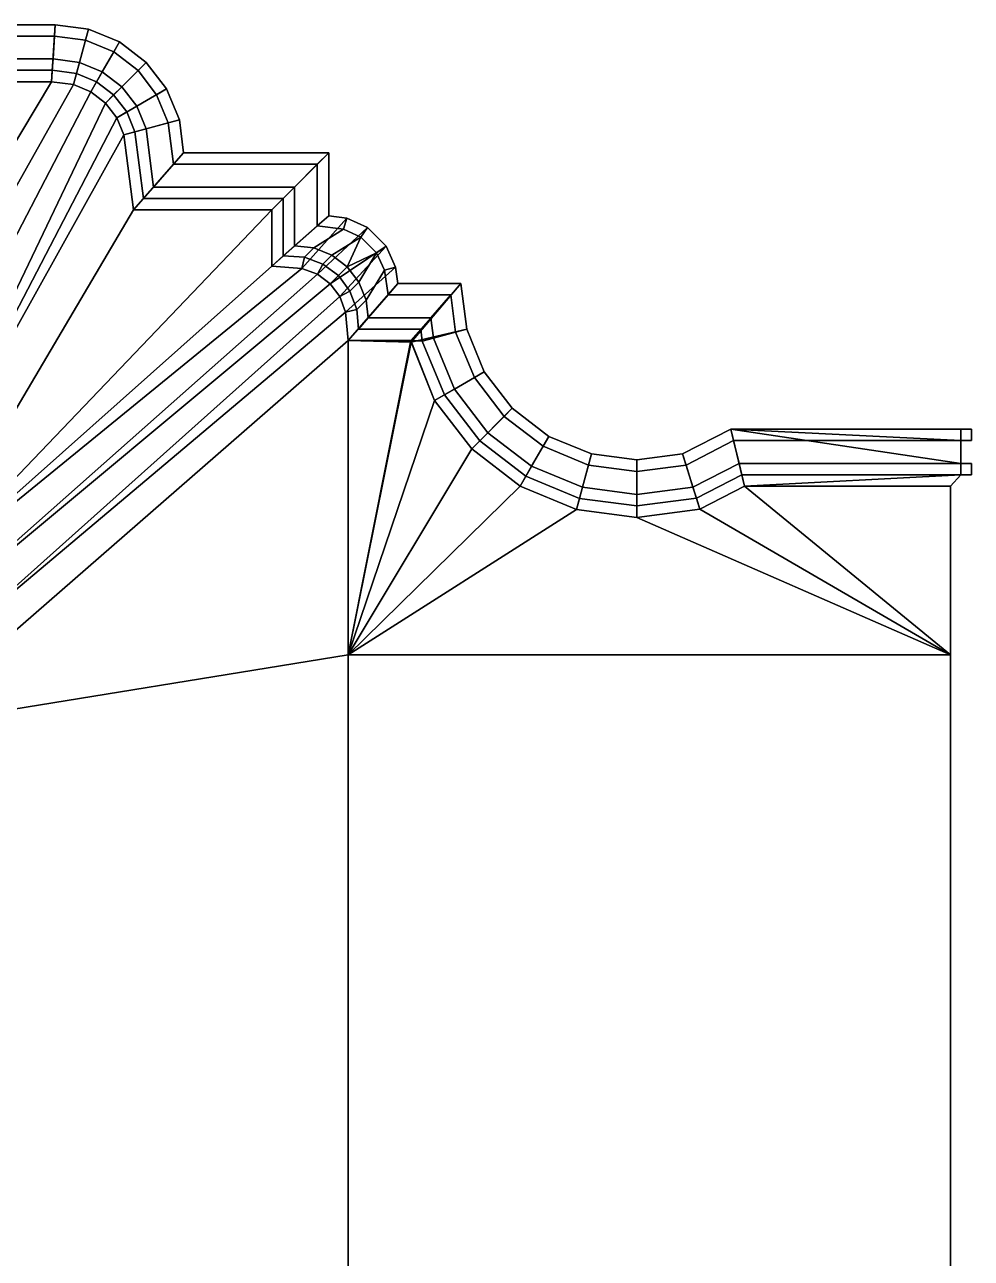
# Model space of a CAD drawing. Header units: metres. Extents: x -14.1 to 14.1, y -13.2 to 13.2.
# Drawn here: x 4.343 to 8.057, y -6.684 to -1.847 of the extents above; entities that cross this region are included whole.
import ezdxf

# ---------------------------------------------------------------- set-up
doc = ezdxf.new("R2010")
doc.units = ezdxf.units.M

msp = doc.modelspace()

# ---------------------------------------------------------------- linework, layer by layer
at = {"layer": 'facade', "color": 30}
for points in [[(3.41599, -2.0703, 16.6459), (3.63961, -1.84668, 16.6459), (4.46333, -1.84668, 16.6459), (4.44861, -2.0703, 16.6459)], [(3.63961, -1.84668, 18.2145), (3.59488, -1.8914, 18.2145), (4.46037, -1.8914, 18.2145), (4.46333, -1.84668, 18.2145)], [(4.44861, -2.0703, 16.6459), (4.46333, -1.84668, 16.6459), (4.59383, -1.86394, 16.6459), (4.53542, -2.08179, 16.6459)], [(4.59383, -1.86394, 18.2145), (4.46333, -1.84668, 18.2145), (4.46037, -1.8914, 18.2145), (4.58216, -1.9075, 18.2145)], [(4.53542, -2.08179, 16.6459), (4.59383, -1.86394, 16.6459), (4.71543, -1.91426, 16.6459), (4.60268, -2.10961, 16.6459)], [(4.58216, -1.9075, 18.2145), (4.69289, -1.95334, 18.2145), (4.71543, -1.91426, 18.2145), (4.59383, -1.86394, 18.2145)], [(3.59488, -1.8914, 18.176), (3.50543, -1.98085, 18.176), (4.45447, -1.98085, 18.176), (4.46037, -1.8914, 18.176)], [(4.46037, -1.8914, 18.176), (4.45447, -1.98085, 18.176), (4.55881, -1.99462, 18.176), (4.58216, -1.9075, 18.176)], [(4.58216, -1.9075, 18.176), (4.55881, -1.99462, 18.176), (4.64777, -2.03148, 18.176), (4.69289, -1.95334, 18.176)], [(4.60268, -2.10961, 16.6459), (4.71543, -1.91426, 16.6459), (4.81986, -1.9944, 16.6459), (4.66038, -2.15389, 16.6459)], [(4.71543, -1.91426, 18.2145), (4.69289, -1.95334, 18.2145), (4.78797, -2.02629, 18.2145), (4.81986, -1.9944, 18.2145)], [(3.50543, -1.98085, 18.2145), (3.46071, -2.02557, 18.2145), (4.45156, -2.02557, 18.2145), (4.45447, -1.98085, 18.2145)], [(4.45447, -1.98085, 18.2145), (4.45156, -2.02557, 18.2145), (4.54709, -2.03823, 18.2145), (4.55881, -1.99462, 18.2145)], [(4.69289, -1.95334, 18.176), (4.64777, -2.03148, 18.176), (4.72415, -2.09011, 18.176), (4.78797, -2.02629, 18.176)], [(4.55881, -1.99462, 18.2145), (4.54709, -2.03823, 18.2145), (4.62523, -2.07052, 18.2145), (4.64777, -2.03148, 18.2145)], [(4.64777, -2.03148, 18.2145), (4.62523, -2.07052, 18.2145), (4.69227, -2.122, 18.2145), (4.72415, -2.09011, 18.2145)], [(4.66038, -2.15389, 16.6459), (4.81986, -1.9944, 16.6459), (4.90001, -2.09883, 16.6459), (4.70465, -2.21163, 16.6459)], [(4.78797, -2.02629, 18.176), (4.72415, -2.09011, 18.176), (4.78278, -2.1665, 18.176), (4.86092, -2.12137, 18.176)], [(4.81986, -1.9944, 18.2145), (4.78797, -2.02629, 18.2145), (4.86092, -2.12137, 18.2145), (4.90001, -2.09883, 18.2145)], [(3.41599, -2.0703, 16.6459), (4.44861, -2.0703, 16.6459), (3.4244, -3.78138, 16.6459), (3.28615, -3.7693, 16.6459)], [(3.28615, -3.7693, 18.1308), (3.4244, -3.78138, 18.1308), (4.44861, -2.0703, 18.1308), (3.41599, -2.0703, 18.1308)], [(3.55843, -3.81729, 16.6459), (3.4244, -3.78138, 16.6459), (4.44861, -2.0703, 16.6459), (4.53542, -2.08179, 16.6459)], [(4.53542, -2.08179, 18.1308), (4.44861, -2.0703, 18.1308), (3.4244, -3.78138, 18.1308), (3.55843, -3.81729, 18.1308)], [(4.53542, -2.08179, 16.6459), (4.60268, -2.10961, 16.6459), (3.68415, -3.87593, 16.6459), (3.55843, -3.81729, 16.6459)], [(3.55843, -3.81729, 18.1308), (3.68415, -3.87593, 18.1308), (4.60268, -2.10961, 18.1308), (4.53542, -2.08179, 18.1308)], [(3.79784, -3.95558, 16.6459), (3.68415, -3.87593, 16.6459), (4.60268, -2.10961, 16.6459), (4.66038, -2.15389, 16.6459)], [(4.66038, -2.15389, 18.1308), (4.60268, -2.10961, 18.1308), (3.68415, -3.87593, 18.1308), (3.79784, -3.95558, 18.1308)], [(4.72415, -2.09011, 18.2145), (4.69227, -2.122, 18.2145), (4.74374, -2.18904, 18.2145), (4.78278, -2.1665, 18.2145)], [(4.70465, -2.21163, 16.6459), (4.90001, -2.09883, 16.6459), (4.95037, -2.22043, 16.6459), (4.73234, -2.27844, 16.6459)], [(4.86092, -2.12137, 18.176), (4.78278, -2.1665, 18.176), (4.81955, -2.25523, 18.176), (4.90676, -2.23202, 18.176)], [(4.90001, -2.09883, 18.2145), (4.86092, -2.12137, 18.2145), (4.90676, -2.23202, 18.2145), (4.95037, -2.22043, 18.2145)], [(3.79784, -3.95558, 16.6459), (4.66038, -2.15389, 16.6459), (4.70465, -2.21163, 16.6459)], [(4.70465, -2.21163, 18.1308), (4.66038, -2.15389, 18.1308), (3.79784, -3.95558, 18.1308)], [(4.78278, -2.1665, 18.2145), (4.74374, -2.18904, 18.2145), (4.77594, -2.26681, 18.2145), (4.81955, -2.25523, 18.2145)], [(3.79784, -3.95558, 16.6459), (4.70465, -2.21163, 16.6459), (4.73234, -2.27844, 16.6459)], [(4.73234, -2.27844, 18.1308), (4.70465, -2.21163, 18.1308), (3.79784, -3.95558, 18.1308)], [(4.73234, -2.27844, 16.6459), (4.95037, -2.22043, 16.6459), (4.96682, -2.34902, 16.6459), (4.77, -2.57263, 16.6459)], [(4.95037, -2.22043, 18.2145), (4.90676, -2.23202, 18.2145), (4.92746, -2.39374, 18.2145), (4.96682, -2.34902, 18.2145)], [(4.81955, -2.25523, 18.2145), (4.77594, -2.26681, 18.2145), (4.80935, -2.52791, 18.2145), (4.84875, -2.48319, 18.2145)], [(4.90676, -2.23202, 18.176), (4.81955, -2.25523, 18.176), (4.84875, -2.48319, 18.176), (4.92746, -2.39374, 18.176)], [(4.73234, -2.27844, 16.6459), (4.77, -2.57263, 16.6459), (3.89596, -4.05366, 16.6459), (3.79784, -3.95558, 16.6459)], [(3.79784, -3.95558, 18.1308), (3.89596, -4.05366, 18.1308), (4.77, -2.57263, 18.1308), (4.73234, -2.27844, 18.1308)], [(4.77, -2.57263, 16.6459), (4.96682, -2.34902, 16.6459), (5.5362, -2.34902, 16.6459), (5.31258, -2.57263, 16.6459)], [(4.96682, -2.34902, 18.2145), (4.92746, -2.39374, 18.2145), (5.49148, -2.39374, 18.2145), (5.5362, -2.34902, 18.2145)], [(5.5362, -2.34902, 18.176), (5.5362, -2.34902, 16.6459), (4.96682, -2.34902, 16.6459), (4.96682, -2.34902, 18.176)], [(4.96682, -2.34902, 18.176), (4.96682, -2.34902, 18.2145), (5.5362, -2.34902, 18.2145), (5.5362, -2.34902, 18.176)], [(5.31258, -2.57263, 16.6459), (5.5362, -2.34902, 16.6459), (5.5362, -2.59567, 16.6459), (5.31258, -2.79415, 16.6459)], [(5.5362, -2.34902, 18.2145), (5.49148, -2.39374, 18.2145), (5.49148, -2.63489, 18.2145), (5.5362, -2.59567, 18.2145)], [(5.5362, -2.59567, 18.176), (5.5362, -2.59567, 16.6459), (5.5362, -2.34902, 16.6459), (5.5362, -2.34902, 18.176)], [(5.5362, -2.34902, 18.176), (5.5362, -2.34902, 18.2145), (5.5362, -2.59567, 18.2145), (5.5362, -2.59567, 18.176)], [(4.92746, -2.39374, 18.176), (4.84875, -2.48319, 18.176), (5.40203, -2.48319, 18.176), (5.49148, -2.39374, 18.176)], [(5.49148, -2.39374, 18.176), (5.49148, -2.39374, 18.2145), (4.92746, -2.39374, 18.2145), (4.92746, -2.39374, 18.176)], [(5.49148, -2.39374, 18.176), (5.40203, -2.48319, 18.176), (5.40203, -2.71333, 18.176), (5.49148, -2.63489, 18.176)], [(5.49148, -2.63489, 18.176), (5.49148, -2.63489, 18.2145), (5.49148, -2.39374, 18.2145), (5.49148, -2.39374, 18.176)], [(4.84875, -2.48319, 18.2145), (4.80935, -2.52791, 18.2145), (5.35731, -2.52791, 18.2145), (5.40203, -2.48319, 18.2145)], [(4.84875, -2.48319, 18.176), (4.84875, -2.48319, 18.2145), (5.40203, -2.48319, 18.2145), (5.40203, -2.48319, 18.176)], [(5.40203, -2.48319, 18.2145), (5.35731, -2.52791, 18.2145), (5.35731, -2.75256, 18.2145), (5.40203, -2.71333, 18.2145)], [(5.40203, -2.48319, 18.176), (5.40203, -2.48319, 18.2145), (5.40203, -2.71333, 18.2145), (5.40203, -2.71333, 18.176)], [(4.80935, -2.52791, 18.176), (4.77, -2.57263, 18.1308), (5.31258, -2.57263, 18.1308), (5.35731, -2.52791, 18.176)], [(5.35731, -2.52791, 18.176), (5.35731, -2.52791, 18.2145), (4.80935, -2.52791, 18.2145), (4.80935, -2.52791, 18.176)], [(5.35731, -2.52791, 18.176), (5.31258, -2.57263, 18.1308), (5.31258, -2.79415, 18.1308), (5.35731, -2.75256, 18.176)], [(5.35731, -2.75256, 18.176), (5.35731, -2.75256, 18.2145), (5.35731, -2.52791, 18.2145), (5.35731, -2.52791, 18.176)], [(5.31258, -2.57263, 16.6459), (5.31258, -2.79415, 16.6459), (3.89596, -4.05366, 16.6459)], [(3.89596, -4.05366, 16.6459), (4.77, -2.57263, 16.6459), (5.31258, -2.57263, 16.6459)], [(3.89596, -4.05366, 18.1308), (5.31258, -2.79415, 18.1308), (5.31258, -2.57263, 18.1308)], [(5.31258, -2.57263, 18.1308), (4.77, -2.57263, 18.1308), (3.89596, -4.05366, 18.1308)], [(5.31258, -2.79415, 16.6459), (5.5362, -2.59567, 16.6459), (5.6066, -2.60492, 16.6459), (5.43123, -2.80283, 16.6459)], [(5.43123, -2.80283, 16.6459), (5.6066, -2.60492, 16.6459), (5.68862, -2.6424, 16.6459), (5.49161, -2.82523, 16.6459)], [(5.5362, -2.59567, 18.2145), (5.49148, -2.63489, 18.2145), (5.59412, -2.6484, 18.2145), (5.6066, -2.60492, 18.2145)], [(5.6066, -2.60492, 18.2145), (5.59412, -2.6484, 18.2145), (5.66268, -2.67975, 18.2145), (5.68862, -2.6424, 18.2145)], [(5.49148, -2.63489, 18.176), (5.40203, -2.71333, 18.176), (5.4781, -2.72138, 18.176), (5.59412, -2.6484, 18.176)], [(5.59412, -2.6484, 18.176), (5.4781, -2.72138, 18.176), (5.54805, -2.75037, 18.176), (5.66268, -2.67975, 18.176)], [(5.49161, -2.82523, 16.6459), (5.68862, -2.6424, 16.6459), (5.76121, -2.71499, 16.6459), (5.54237, -2.86226, 16.6459)], [(5.68862, -2.6424, 18.2145), (5.66268, -2.67975, 18.2145), (5.72386, -2.74088, 18.2145), (5.76121, -2.71499, 18.2145)], [(5.66268, -2.67975, 18.176), (5.54805, -2.75037, 18.176), (5.60865, -2.79598, 18.176)], [(5.66268, -2.67975, 18.176), (5.60865, -2.79598, 18.176), (5.72386, -2.74088, 18.176)], [(5.40203, -2.71333, 18.2145), (5.35731, -2.75256, 18.2145), (5.4408, -2.75868, 18.2145), (5.4781, -2.72138, 18.2145)], [(5.4781, -2.72138, 18.2145), (5.4408, -2.75868, 18.2145), (5.51299, -2.78547, 18.2145), (5.54805, -2.75037, 18.2145)], [(5.60865, -2.79598, 18.2145), (5.54805, -2.75037, 18.2145), (5.51299, -2.78547, 18.2145), (5.57435, -2.83029, 18.2145)], [(5.54237, -2.86226, 16.6459), (5.76121, -2.71499, 16.6459), (5.5794, -2.91302, 16.6459)], [(5.5794, -2.91302, 16.6459), (5.76121, -2.71499, 16.6459), (5.79864, -2.79701, 16.6459), (5.60194, -2.97376, 16.6459)], [(5.60865, -2.79598, 18.176), (5.65427, -2.85658, 18.176), (5.72386, -2.74088, 18.176)], [(5.72386, -2.74088, 18.176), (5.65427, -2.85658, 18.176), (5.68325, -2.92653, 18.176), (5.75526, -2.80971, 18.176)], [(5.76121, -2.71499, 18.2145), (5.72386, -2.74088, 18.2145), (5.75526, -2.80971, 18.2145), (5.79864, -2.79701, 18.2145)], [(3.89596, -4.05366, 16.6459), (5.31258, -2.79415, 16.6459), (5.43123, -2.80283, 16.6459)], [(5.43123, -2.80283, 18.1308), (5.31258, -2.79415, 18.1308), (3.89596, -4.05366, 18.1308)], [(3.97552, -4.16734, 16.6459), (3.89596, -4.05366, 16.6459), (5.43123, -2.80283, 16.6459), (5.49161, -2.82523, 16.6459)], [(5.49161, -2.82523, 18.1308), (5.43123, -2.80283, 18.1308), (3.89596, -4.05366, 18.1308), (3.97552, -4.16734, 18.1308)], [(5.60865, -2.79598, 18.2145), (5.57435, -2.83029, 18.2145), (5.61916, -2.89165, 18.2145), (5.65427, -2.85658, 18.2145)], [(5.60194, -2.97376, 16.6459), (5.79864, -2.79701, 16.6459), (5.8079, -2.86173, 16.6459), (5.61183, -3.08535, 16.6459)], [(5.79864, -2.79701, 18.2145), (5.75526, -2.80971, 18.2145), (5.76912, -2.90645, 18.2145), (5.8079, -2.86173, 18.2145)], [(5.49161, -2.82523, 16.6459), (5.54237, -2.86226, 16.6459), (3.97552, -4.16734, 16.6459)], [(3.97552, -4.16734, 18.1308), (5.54237, -2.86226, 18.1308), (5.49161, -2.82523, 18.1308)], [(5.75526, -2.80971, 18.176), (5.68325, -2.92653, 18.176), (5.69157, -2.9959, 18.176), (5.76912, -2.90645, 18.176)], [(4.0342, -4.29306, 16.6459), (3.97552, -4.16734, 16.6459), (5.54237, -2.86226, 16.6459), (5.5794, -2.91302, 16.6459)], [(5.5794, -2.91302, 18.1308), (5.54237, -2.86226, 18.1308), (3.97552, -4.16734, 18.1308), (4.0342, -4.29306, 18.1308)], [(5.61183, -3.08535, 16.6459), (5.8079, -2.86173, 16.6459), (6.05387, -2.86173, 16.6459), (5.85995, -3.09192, 16.6459)], [(5.65427, -2.85658, 18.2145), (5.61916, -2.89165, 18.2145), (5.64595, -2.96383, 18.2145), (5.68325, -2.92653, 18.2145)], [(5.8079, -2.86173, 18.2145), (5.76912, -2.90645, 18.2145), (6.01465, -2.90645, 18.2145), (6.05387, -2.86173, 18.2145)], [(5.8079, -2.86173, 18.176), (5.8079, -2.86173, 18.2145), (6.05387, -2.86173, 18.2145), (6.05387, -2.86173, 18.176)], [(6.05387, -2.86173, 18.176), (6.05387, -2.86173, 16.6459), (5.8079, -2.86173, 16.6459), (5.8079, -2.86173, 18.176)], [(6.05387, -2.86173, 16.6459), (6.07754, -3.04076, 16.6459), (5.85995, -3.09192, 16.6459)], [(6.05387, -2.86173, 18.2145), (6.01465, -2.90645, 18.2145), (6.03398, -3.05243, 18.2145), (6.07754, -3.04076, 18.2145)], [(5.5794, -2.91302, 16.6459), (5.60194, -2.97376, 16.6459), (4.0342, -4.29306, 16.6459)], [(4.0342, -4.29306, 18.1308), (5.60194, -2.97376, 18.1308), (5.5794, -2.91302, 18.1308)], [(5.68325, -2.92653, 18.2145), (5.64595, -2.96383, 18.2145), (5.65275, -3.04062, 18.2145), (5.69157, -2.9959, 18.2145)], [(5.76912, -2.90645, 18.176), (5.69157, -2.9959, 18.176), (5.93625, -2.9959, 18.176), (6.01465, -2.90645, 18.176)], [(6.01465, -2.90645, 18.176), (6.01465, -2.90645, 18.2145), (5.76912, -2.90645, 18.2145), (5.76912, -2.90645, 18.176)], [(6.01465, -2.90645, 18.176), (5.93625, -2.9959, 18.176), (5.94681, -3.07577, 18.176), (6.03398, -3.05243, 18.176)], [(4.07012, -4.4271, 16.6459), (4.0342, -4.29306, 16.6459), (5.60194, -2.97376, 16.6459), (5.61183, -3.08535, 16.6459)], [(5.61183, -3.08535, 18.1308), (5.60194, -2.97376, 18.1308), (4.0342, -4.29306, 18.1308), (4.07012, -4.4271, 18.1308)], [(5.69157, -2.9959, 18.2145), (5.65275, -3.04062, 18.2145), (5.89708, -3.04062, 18.2145), (5.93625, -2.9959, 18.2145)], [(5.69157, -2.9959, 18.176), (5.69157, -2.9959, 18.2145), (5.93625, -2.9959, 18.2145), (5.93625, -2.9959, 18.176)], [(5.93625, -2.9959, 18.2145), (5.89708, -3.04062, 18.2145), (5.90325, -3.08745, 18.2145), (5.94681, -3.07577, 18.2145)], [(5.65275, -3.04062, 18.176), (5.61183, -3.08535, 18.1308), (5.85785, -3.08535, 18.1308), (5.89708, -3.04062, 18.176)], [(5.89708, -3.04062, 18.176), (5.89708, -3.04062, 18.2145), (5.65275, -3.04062, 18.2145), (5.65275, -3.04062, 18.176)], [(5.85995, -3.09192, 16.6459), (6.07754, -3.04076, 16.6459), (6.14659, -3.20762, 16.6459), (5.95123, -3.32037, 16.6459)], [(6.07754, -3.04076, 18.2145), (6.03398, -3.05243, 18.2145), (6.1075, -3.23016, 18.2145), (6.14659, -3.20762, 18.2145)], [(5.61183, -3.08535, 16.6459), (5.61183, -4.31735, 16.6459), (4.08219, -4.56538, 16.6459), (4.07012, -4.4271, 16.6459)], [(4.07012, -4.4271, 18.1308), (4.08219, -4.56538, 18.1308), (5.61183, -4.31735, 18.1308), (5.61183, -3.08535, 18.1308)], [(5.61183, -4.31735, 16.6459), (5.61183, -3.08535, 16.6459), (5.85995, -3.09192, 16.6459)], [(5.85785, -3.08535, 18.1308), (5.61183, -3.08535, 18.1308), (5.61183, -4.31735, 18.1308)], [(5.61183, -4.31735, 18.1308), (5.95123, -3.32037, 18.1308), (5.85785, -3.08535, 18.1308)], [(5.85995, -3.09192, 16.6459), (5.95123, -3.32037, 16.6459), (5.61183, -4.31735, 16.6459)], [(5.94681, -3.07577, 18.2145), (5.90325, -3.08745, 18.2145), (5.99032, -3.29783, 18.2145), (6.02937, -3.27529, 18.2145)], [(6.03398, -3.05243, 18.176), (5.94681, -3.07577, 18.176), (6.02937, -3.27529, 18.176), (6.1075, -3.23016, 18.176)], [(5.95123, -3.32037, 16.6459), (6.14659, -3.20762, 16.6459), (6.25652, -3.35087, 16.6459), (6.09703, -3.51035, 16.6459)], [(6.1075, -3.23016, 18.176), (6.02937, -3.27529, 18.176), (6.16081, -3.44658, 18.176), (6.22463, -3.38276, 18.176)], [(6.14659, -3.20762, 18.2145), (6.1075, -3.23016, 18.2145), (6.22463, -3.38276, 18.2145), (6.25652, -3.35087, 18.2145)], [(6.02937, -3.27529, 18.2145), (5.99032, -3.29783, 18.2145), (6.12892, -3.47847, 18.2145), (6.16081, -3.44658, 18.2145)], [(5.61183, -4.31735, 16.6459), (5.95123, -3.32037, 16.6459), (6.09703, -3.51035, 16.6459)], [(6.09703, -3.51035, 18.1308), (5.95123, -3.32037, 18.1308), (5.61183, -4.31735, 18.1308)], [(6.09703, -3.51035, 16.6459), (6.25652, -3.35087, 16.6459), (6.39977, -3.4608, 16.6459), (6.28698, -3.65611, 16.6459)], [(6.22463, -3.38276, 18.176), (6.16081, -3.44658, 18.176), (6.3321, -3.57798, 18.176), (6.37723, -3.49984, 18.176)], [(6.25652, -3.35087, 18.2145), (6.22463, -3.38276, 18.2145), (6.37723, -3.49984, 18.2145), (6.39977, -3.4608, 18.2145)], [(6.92464, -3.5299, 18.2145), (6.9382, -3.57324, 18.2145), (7.12483, -3.47757, 18.2145), (7.11405, -3.43285, 18.2145)], [(6.99222, -3.74654, 16.6459), (6.92464, -3.5299, 16.6459), (7.11405, -3.43285, 16.6459), (7.16798, -3.65647, 16.6459)], [(7.11405, -3.43285, 16.6459), (8.01594, -3.47757, 16.6459), (8.01594, -3.56702, 16.6459)], [(7.11405, -3.43285, 16.6459), (8.01594, -3.43285, 16.6459), (8.01594, -3.47757, 16.6459)], [(8.01594, -3.43285, 18.176), (8.01594, -3.43285, 16.6459), (7.11405, -3.43285, 16.6459), (7.11405, -3.43285, 18.176)], [(7.11405, -3.43285, 18.176), (7.11405, -3.43285, 18.2145), (8.01594, -3.43285, 18.2145), (8.01594, -3.43285, 18.176)], [(7.11405, -3.43285, 18.2145), (7.12483, -3.47757, 18.2145), (8.01594, -3.47757, 18.2145), (8.01594, -3.43285, 18.2145)], [(8.01594, -3.56702, 16.6459), (8.01594, -3.61174, 16.6459), (7.16798, -3.65647, 16.6459), (7.11405, -3.43285, 16.6459)], [(8.01594, -3.47757, 18.2145), (8.05749, -3.47757, 18.2145), (8.05749, -3.43285, 18.2145), (8.01594, -3.43285, 18.2145)], [(8.01594, -3.43285, 18.2145), (8.05749, -3.43285, 18.2145), (8.05749, -3.43285, 18.176), (8.01594, -3.43285, 18.176)], [(8.01594, -3.43285, 18.176), (8.05749, -3.43285, 18.176), (8.05749, -3.43285, 16.6459), (8.01594, -3.43285, 16.6459)], [(8.01594, -3.43285, 16.6459), (8.05749, -3.43285, 16.6459), (8.05749, -3.47757, 16.6459), (8.01594, -3.47757, 16.6459)], [(8.05749, -3.43285, 18.176), (8.05749, -3.43285, 18.2145), (8.05749, -3.47757, 18.2145), (8.05749, -3.47757, 18.176)], [(8.05749, -3.47757, 18.176), (8.05749, -3.47757, 16.6459), (8.05749, -3.43285, 16.6459), (8.05749, -3.43285, 18.176)], [(6.16081, -3.44658, 18.2145), (6.12892, -3.47847, 18.2145), (6.30956, -3.61706, 18.2145), (6.3321, -3.57798, 18.2145)], [(6.28698, -3.65611, 16.6459), (6.39977, -3.4608, 16.6459), (6.56659, -3.5299, 16.6459), (6.50822, -3.74775, 16.6459)], [(6.39977, -3.4608, 18.2145), (6.37723, -3.49984, 18.2145), (6.55491, -3.57346, 18.2145), (6.56659, -3.5299, 18.2145)], [(6.9382, -3.57324, 18.176), (6.96521, -3.65991, 18.176), (7.14643, -3.56702, 18.176), (7.12483, -3.47757, 18.176)], [(8.01594, -3.47757, 18.176), (8.01594, -3.47757, 18.2145), (7.12483, -3.47757, 18.2145), (7.12483, -3.47757, 18.176)], [(8.01594, -3.47757, 18.176), (7.12483, -3.47757, 18.176), (7.14643, -3.56702, 18.176), (8.01594, -3.56702, 18.176)], [(8.01594, -3.47757, 16.6459), (8.05749, -3.47757, 16.6459), (8.05749, -3.47757, 18.176), (8.01594, -3.47757, 18.176)], [(8.01594, -3.47757, 18.176), (8.05749, -3.47757, 18.176), (8.05749, -3.47757, 18.2145), (8.01594, -3.47757, 18.2145)], [(8.01594, -3.47757, 18.176), (8.01594, -3.56702, 18.176), (8.01594, -3.56702, 16.6459), (8.01594, -3.47757, 16.6459)], [(6.09703, -3.51035, 16.6459), (6.28698, -3.65611, 16.6459), (5.61183, -4.31735, 16.6459)], [(5.61183, -4.31735, 18.1308), (6.28698, -3.65611, 18.1308), (6.09703, -3.51035, 18.1308)], [(6.37723, -3.49984, 18.176), (6.3321, -3.57798, 18.176), (6.53157, -3.66062, 18.176), (6.55491, -3.57346, 18.176)], [(6.50822, -3.74775, 16.6459), (6.56659, -3.5299, 16.6459), (6.74562, -3.55347, 16.6459), (6.74562, -3.77901, 16.6459)], [(6.56659, -3.5299, 18.2145), (6.55491, -3.57346, 18.2145), (6.74562, -3.59859, 18.2145), (6.74562, -3.55347, 18.2145)], [(6.74562, -3.55347, 18.2145), (6.74562, -3.59859, 18.2145), (6.9382, -3.57324, 18.2145), (6.92464, -3.5299, 18.2145)], [(6.74562, -3.77901, 16.6459), (6.74562, -3.55347, 16.6459), (6.92464, -3.5299, 16.6459), (6.99222, -3.74654, 16.6459)], [(6.3321, -3.57798, 18.2145), (6.30956, -3.61706, 18.2145), (6.5199, -3.70419, 18.2145), (6.53157, -3.66062, 18.2145)], [(6.55491, -3.57346, 18.176), (6.53157, -3.66062, 18.176), (6.74562, -3.6888, 18.176), (6.74562, -3.59859, 18.176)], [(6.74562, -3.59859, 18.176), (6.74562, -3.6888, 18.176), (6.96521, -3.65991, 18.176), (6.9382, -3.57324, 18.176)], [(6.96521, -3.65991, 18.2145), (6.97872, -3.7032, 18.2145), (7.15721, -3.61174, 18.2145), (7.14643, -3.56702, 18.2145)], [(7.14643, -3.56702, 18.176), (7.14643, -3.56702, 18.2145), (8.01594, -3.56702, 18.2145), (8.01594, -3.56702, 18.176)], [(8.01594, -3.56702, 18.2145), (7.14643, -3.56702, 18.2145), (7.15721, -3.61174, 18.2145), (8.01594, -3.61174, 18.2145)], [(8.01594, -3.56702, 16.6459), (8.05749, -3.56702, 16.6459), (8.05749, -3.61174, 16.6459), (8.01594, -3.61174, 16.6459)], [(8.01594, -3.56702, 18.176), (8.05749, -3.56702, 18.176), (8.05749, -3.56702, 16.6459), (8.01594, -3.56702, 16.6459)], [(8.01594, -3.56702, 18.2145), (8.05749, -3.56702, 18.2145), (8.05749, -3.56702, 18.176), (8.01594, -3.56702, 18.176)], [(8.01594, -3.61174, 18.2145), (8.05749, -3.61174, 18.2145), (8.05749, -3.56702, 18.2145), (8.01594, -3.56702, 18.2145)], [(8.05749, -3.56702, 18.176), (8.05749, -3.61174, 18.176), (8.05749, -3.61174, 16.6459), (8.05749, -3.56702, 16.6459)], [(8.05749, -3.56702, 18.176), (8.05749, -3.56702, 18.2145), (8.05749, -3.61174, 18.2145), (8.05749, -3.61174, 18.176)], [(8.01594, -3.61174, 18.176), (8.01594, -3.61174, 18.2145), (7.15721, -3.61174, 18.2145), (7.15721, -3.61174, 18.176)], [(7.97574, -3.65647, 18.1308), (8.01594, -3.61174, 18.176), (7.15721, -3.61174, 18.176), (7.16798, -3.65647, 18.1308)], [(7.16798, -3.65647, 16.6459), (8.01594, -3.61174, 16.6459), (7.97574, -3.65647, 16.6459)], [(8.01594, -3.61174, 18.176), (7.97574, -3.65647, 18.1308), (7.97574, -3.65647, 16.6459), (8.01594, -3.61174, 16.6459)], [(8.01594, -3.61174, 18.176), (8.05749, -3.61174, 18.176), (8.05749, -3.61174, 18.2145), (8.01594, -3.61174, 18.2145)], [(8.01594, -3.61174, 16.6459), (8.05749, -3.61174, 16.6459), (8.05749, -3.61174, 18.176), (8.01594, -3.61174, 18.176)], [(6.28698, -3.65611, 16.6459), (6.50822, -3.74775, 16.6459), (5.61183, -4.31735, 16.6459)], [(5.61183, -4.31735, 18.1308), (6.50822, -3.74775, 18.1308), (6.28698, -3.65611, 18.1308)], [(6.53157, -3.66062, 18.2145), (6.5199, -3.70419, 18.2145), (6.74562, -3.73388, 18.2145), (6.74562, -3.6888, 18.2145)], [(6.74562, -3.6888, 18.2145), (6.74562, -3.73388, 18.2145), (6.97872, -3.7032, 18.2145), (6.96521, -3.65991, 18.2145)], [(7.16798, -3.65647, 18.1308), (6.99222, -3.74654, 18.1308), (7.97574, -4.31735, 18.1308)], [(7.97574, -4.31735, 16.6459), (6.99222, -3.74654, 16.6459), (7.16798, -3.65647, 16.6459)], [(7.97574, -4.31735, 18.1308), (7.97574, -3.65647, 18.1308), (7.16798, -3.65647, 18.1308)], [(7.16798, -3.65647, 16.6459), (7.97574, -3.65647, 16.6459), (7.97574, -4.31735, 16.6459)], [(7.97574, -3.65647, 18.1308), (7.97574, -4.31735, 18.1308), (7.97574, -4.31735, 16.6459), (7.97574, -3.65647, 16.6459)], [(6.74562, -3.77901, 18.1308), (6.50822, -3.74775, 18.1308), (5.61183, -4.31735, 18.1308), (7.97574, -4.31735, 18.1308)], [(7.97574, -4.31735, 16.6459), (5.61183, -4.31735, 16.6459), (6.50822, -3.74775, 16.6459), (6.74562, -3.77901, 16.6459)], [(7.97574, -4.31735, 18.1308), (6.99222, -3.74654, 18.1308), (6.74562, -3.77901, 18.1308)], [(6.74562, -3.77901, 16.6459), (6.99222, -3.74654, 16.6459), (7.97574, -4.31735, 16.6459)], [(4.08219, -6.7974, 16.6459), (4.08219, -4.56538, 16.6459), (5.61183, -4.31735, 16.6459), (5.61183, -9.82494, 16.6459)], [(5.61183, -9.82494, 18.1308), (5.61183, -4.31735, 18.1308), (4.08219, -4.56538, 18.1308), (4.08219, -6.7974, 18.1308)], [(5.61183, -9.82494, 18.1308), (7.97574, -9.82494, 18.1308), (7.97574, -4.31735, 18.1308), (5.61183, -4.31735, 18.1308)], [(5.61183, -4.31735, 16.6459), (7.97574, -4.31735, 16.6459), (7.97574, -9.82494, 16.6459), (5.61183, -9.82494, 16.6459)], [(7.97574, -4.31735, 18.1308), (7.97574, -9.82494, 18.1308), (7.97574, -9.82494, 16.6459), (7.97574, -4.31735, 16.6459)]]:
    msp.add_3dface(points, dxfattribs=at)
at = {"layer": 'facade2', "color": 22}
for points in [[(3.46071, -2.02557, 18.176), (3.41599, -2.0703, 18.1308), (4.44861, -2.0703, 18.1308), (4.45156, -2.02557, 18.176)], [(4.45156, -2.02557, 18.176), (4.44861, -2.0703, 18.1308), (4.53542, -2.08179, 18.1308), (4.54709, -2.03823, 18.176)], [(4.54709, -2.03823, 18.176), (4.53542, -2.08179, 18.1308), (4.60268, -2.10961, 18.1308), (4.62523, -2.07052, 18.176)], [(4.62523, -2.07052, 18.176), (4.60268, -2.10961, 18.1308), (4.66038, -2.15389, 18.1308), (4.69227, -2.122, 18.176)], [(4.69227, -2.122, 18.176), (4.66038, -2.15389, 18.1308), (4.70465, -2.21163, 18.1308), (4.74374, -2.18904, 18.176)], [(4.74374, -2.18904, 18.176), (4.70465, -2.21163, 18.1308), (4.73234, -2.27844, 18.1308), (4.77594, -2.26681, 18.176)], [(4.77594, -2.26681, 18.176), (4.73234, -2.27844, 18.1308), (4.77, -2.57263, 18.1308), (4.80935, -2.52791, 18.176)], [(5.35731, -2.75256, 18.176), (5.31258, -2.79415, 18.1308), (5.43123, -2.80283, 18.1308), (5.4408, -2.75868, 18.176)], [(5.4408, -2.75868, 18.176), (5.43123, -2.80283, 18.1308), (5.49161, -2.82523, 18.1308), (5.51299, -2.78547, 18.176)], [(5.51299, -2.78547, 18.176), (5.49161, -2.82523, 18.1308), (5.54237, -2.86226, 18.1308), (5.57435, -2.83029, 18.176)], [(5.57435, -2.83029, 18.176), (5.54237, -2.86226, 18.1308), (5.5794, -2.91302, 18.1308), (5.61916, -2.89165, 18.176)], [(5.61916, -2.89165, 18.176), (5.5794, -2.91302, 18.1308), (5.60194, -2.97376, 18.1308), (5.64595, -2.96383, 18.176)], [(5.64595, -2.96383, 18.176), (5.60194, -2.97376, 18.1308), (5.61183, -3.08535, 18.1308), (5.65275, -3.04062, 18.176)], [(5.89708, -3.04062, 18.176), (5.85785, -3.08535, 18.1308), (5.90325, -3.08745, 18.176)], [(5.90325, -3.08745, 18.176), (5.85785, -3.08535, 18.1308), (5.95123, -3.32037, 18.1308), (5.99032, -3.29783, 18.176)], [(5.99032, -3.29783, 18.176), (5.95123, -3.32037, 18.1308), (6.09703, -3.51035, 18.1308), (6.12892, -3.47847, 18.176)], [(6.12892, -3.47847, 18.176), (6.09703, -3.51035, 18.1308), (6.28698, -3.65611, 18.1308), (6.30956, -3.61706, 18.176)], [(6.30956, -3.61706, 18.176), (6.28698, -3.65611, 18.1308), (6.50822, -3.74775, 18.1308), (6.5199, -3.70419, 18.176)], [(6.97872, -3.7032, 18.176), (6.99222, -3.74654, 18.1308), (7.16798, -3.65647, 18.1308), (7.15721, -3.61174, 18.176)], [(6.5199, -3.70419, 18.176), (6.50822, -3.74775, 18.1308), (6.74562, -3.77901, 18.1308), (6.74562, -3.73388, 18.176)], [(6.74562, -3.73388, 18.176), (6.74562, -3.77901, 18.1308), (6.99222, -3.74654, 18.1308), (6.97872, -3.7032, 18.176)]]:
    msp.add_3dface(points, dxfattribs=at)
at = {"layer": 'facade3', "color": 24}
for points in [[(3.63961, -1.84668, 18.176), (3.63961, -1.84668, 18.2145), (4.46333, -1.84668, 18.2145), (4.46333, -1.84668, 18.176)], [(4.46333, -1.84668, 18.176), (4.46333, -1.84668, 16.6459), (3.63961, -1.84668, 16.6459), (3.63961, -1.84668, 18.176)], [(4.59383, -1.86394, 18.176), (4.59383, -1.86394, 16.6459), (4.46333, -1.84668, 16.6459), (4.46333, -1.84668, 18.176)], [(4.46333, -1.84668, 18.176), (4.46333, -1.84668, 18.2145), (4.59383, -1.86394, 18.2145), (4.59383, -1.86394, 18.176)], [(4.59383, -1.86394, 18.176), (4.59383, -1.86394, 18.2145), (4.71543, -1.91426, 18.2145), (4.71543, -1.91426, 18.176)], [(4.71543, -1.91426, 18.176), (4.71543, -1.91426, 16.6459), (4.59383, -1.86394, 16.6459), (4.59383, -1.86394, 18.176)], [(4.46037, -1.8914, 18.176), (4.46037, -1.8914, 18.2145), (3.59488, -1.8914, 18.2145), (3.59488, -1.8914, 18.176)], [(4.58216, -1.9075, 18.176), (4.58216, -1.9075, 18.2145), (4.46037, -1.8914, 18.2145), (4.46037, -1.8914, 18.176)], [(4.69289, -1.95334, 18.176), (4.69289, -1.95334, 18.2145), (4.58216, -1.9075, 18.2145), (4.58216, -1.9075, 18.176)], [(4.81986, -1.9944, 18.176), (4.81986, -1.9944, 16.6459), (4.71543, -1.91426, 16.6459), (4.71543, -1.91426, 18.176)], [(4.71543, -1.91426, 18.176), (4.71543, -1.91426, 18.2145), (4.81986, -1.9944, 18.2145), (4.81986, -1.9944, 18.176)], [(3.50543, -1.98085, 18.176), (3.50543, -1.98085, 18.2145), (4.45447, -1.98085, 18.2145), (4.45447, -1.98085, 18.176)], [(4.45447, -1.98085, 18.176), (4.45447, -1.98085, 18.2145), (4.55881, -1.99462, 18.2145), (4.55881, -1.99462, 18.176)], [(4.78797, -2.02629, 18.176), (4.78797, -2.02629, 18.2145), (4.69289, -1.95334, 18.2145), (4.69289, -1.95334, 18.176)], [(4.45156, -2.02557, 18.176), (4.45156, -2.02557, 18.2145), (3.46071, -2.02557, 18.2145), (3.46071, -2.02557, 18.176)], [(4.54709, -2.03823, 18.176), (4.54709, -2.03823, 18.2145), (4.45156, -2.02557, 18.2145), (4.45156, -2.02557, 18.176)], [(4.55881, -1.99462, 18.176), (4.55881, -1.99462, 18.2145), (4.64777, -2.03148, 18.2145), (4.64777, -2.03148, 18.176)], [(4.64777, -2.03148, 18.176), (4.64777, -2.03148, 18.2145), (4.72415, -2.09011, 18.2145), (4.72415, -2.09011, 18.176)], [(4.86092, -2.12137, 18.176), (4.86092, -2.12137, 18.2145), (4.78797, -2.02629, 18.2145), (4.78797, -2.02629, 18.176)], [(4.81986, -1.9944, 18.176), (4.81986, -1.9944, 18.2145), (4.90001, -2.09883, 18.2145), (4.90001, -2.09883, 18.176)], [(4.90001, -2.09883, 18.176), (4.90001, -2.09883, 16.6459), (4.81986, -1.9944, 16.6459), (4.81986, -1.9944, 18.176)], [(4.62523, -2.07052, 18.176), (4.62523, -2.07052, 18.2145), (4.54709, -2.03823, 18.2145), (4.54709, -2.03823, 18.176)], [(4.69227, -2.122, 18.176), (4.69227, -2.122, 18.2145), (4.62523, -2.07052, 18.2145), (4.62523, -2.07052, 18.176)], [(4.74374, -2.18904, 18.176), (4.74374, -2.18904, 18.2145), (4.69227, -2.122, 18.2145), (4.69227, -2.122, 18.176)], [(4.72415, -2.09011, 18.176), (4.72415, -2.09011, 18.2145), (4.78278, -2.1665, 18.2145), (4.78278, -2.1665, 18.176)], [(4.90676, -2.23202, 18.176), (4.90676, -2.23202, 18.2145), (4.86092, -2.12137, 18.2145), (4.86092, -2.12137, 18.176)], [(4.95037, -2.22043, 18.176), (4.95037, -2.22043, 16.6459), (4.90001, -2.09883, 16.6459), (4.90001, -2.09883, 18.176)], [(4.90001, -2.09883, 18.176), (4.90001, -2.09883, 18.2145), (4.95037, -2.22043, 18.2145), (4.95037, -2.22043, 18.176)], [(4.78278, -2.1665, 18.176), (4.78278, -2.1665, 18.2145), (4.81955, -2.25523, 18.2145), (4.81955, -2.25523, 18.176)], [(4.77594, -2.26681, 18.176), (4.77594, -2.26681, 18.2145), (4.74374, -2.18904, 18.2145), (4.74374, -2.18904, 18.176)], [(4.95037, -2.22043, 18.176), (4.95037, -2.22043, 18.2145), (4.96682, -2.34902, 18.2145), (4.96682, -2.34902, 18.176)], [(4.96682, -2.34902, 18.176), (4.96682, -2.34902, 16.6459), (4.95037, -2.22043, 16.6459), (4.95037, -2.22043, 18.176)], [(4.80935, -2.52791, 18.176), (4.80935, -2.52791, 18.2145), (4.77594, -2.26681, 18.2145), (4.77594, -2.26681, 18.176)], [(4.81955, -2.25523, 18.176), (4.81955, -2.25523, 18.2145), (4.84875, -2.48319, 18.2145), (4.84875, -2.48319, 18.176)], [(4.92746, -2.39374, 18.176), (4.92746, -2.39374, 18.2145), (4.90676, -2.23202, 18.2145), (4.90676, -2.23202, 18.176)], [(5.5362, -2.59567, 18.176), (5.5362, -2.59567, 18.2145), (5.6066, -2.60492, 18.2145), (5.6066, -2.60492, 18.176)], [(5.6066, -2.60492, 18.176), (5.6066, -2.60492, 16.6459), (5.5362, -2.59567, 16.6459), (5.5362, -2.59567, 18.176)], [(5.68862, -2.6424, 18.176), (5.68862, -2.6424, 16.6459), (5.6066, -2.60492, 16.6459), (5.6066, -2.60492, 18.176)], [(5.6066, -2.60492, 18.176), (5.6066, -2.60492, 18.2145), (5.68862, -2.6424, 18.2145), (5.68862, -2.6424, 18.176)], [(5.59412, -2.6484, 18.176), (5.59412, -2.6484, 18.2145), (5.49148, -2.63489, 18.2145), (5.49148, -2.63489, 18.176)], [(5.66268, -2.67975, 18.176), (5.66268, -2.67975, 18.2145), (5.59412, -2.6484, 18.2145), (5.59412, -2.6484, 18.176)], [(5.68862, -2.6424, 18.176), (5.68862, -2.6424, 18.2145), (5.76121, -2.71499, 18.2145), (5.76121, -2.71499, 18.176)], [(5.76121, -2.71499, 18.176), (5.76121, -2.71499, 16.6459), (5.68862, -2.6424, 16.6459), (5.68862, -2.6424, 18.176)], [(5.72386, -2.74088, 18.176), (5.72386, -2.74088, 18.2145), (5.66268, -2.67975, 18.2145), (5.66268, -2.67975, 18.176)], [(5.4408, -2.75868, 18.176), (5.4408, -2.75868, 18.2145), (5.35731, -2.75256, 18.2145), (5.35731, -2.75256, 18.176)], [(5.40203, -2.71333, 18.176), (5.40203, -2.71333, 18.2145), (5.4781, -2.72138, 18.2145), (5.4781, -2.72138, 18.176)], [(5.4781, -2.72138, 18.176), (5.4781, -2.72138, 18.2145), (5.54805, -2.75037, 18.2145), (5.54805, -2.75037, 18.176)], [(5.54805, -2.75037, 18.176), (5.54805, -2.75037, 18.2145), (5.60865, -2.79598, 18.2145), (5.60865, -2.79598, 18.176)], [(5.75526, -2.80971, 18.176), (5.75526, -2.80971, 18.2145), (5.72386, -2.74088, 18.2145), (5.72386, -2.74088, 18.176)], [(5.79864, -2.79701, 18.176), (5.79864, -2.79701, 16.6459), (5.76121, -2.71499, 16.6459), (5.76121, -2.71499, 18.176)], [(5.76121, -2.71499, 18.176), (5.76121, -2.71499, 18.2145), (5.79864, -2.79701, 18.2145), (5.79864, -2.79701, 18.176)], [(5.51299, -2.78547, 18.176), (5.51299, -2.78547, 18.2145), (5.4408, -2.75868, 18.2145), (5.4408, -2.75868, 18.176)], [(5.57435, -2.83029, 18.176), (5.57435, -2.83029, 18.2145), (5.51299, -2.78547, 18.2145), (5.51299, -2.78547, 18.176)], [(5.60865, -2.79598, 18.176), (5.60865, -2.79598, 18.2145), (5.65427, -2.85658, 18.2145), (5.65427, -2.85658, 18.176)], [(5.79864, -2.79701, 18.176), (5.79864, -2.79701, 18.2145), (5.8079, -2.86173, 18.2145), (5.8079, -2.86173, 18.176)], [(5.8079, -2.86173, 18.176), (5.8079, -2.86173, 16.6459), (5.79864, -2.79701, 16.6459), (5.79864, -2.79701, 18.176)], [(5.61916, -2.89165, 18.176), (5.61916, -2.89165, 18.2145), (5.57435, -2.83029, 18.2145), (5.57435, -2.83029, 18.176)], [(5.76912, -2.90645, 18.176), (5.76912, -2.90645, 18.2145), (5.75526, -2.80971, 18.2145), (5.75526, -2.80971, 18.176)], [(5.64595, -2.96383, 18.176), (5.64595, -2.96383, 18.2145), (5.61916, -2.89165, 18.2145), (5.61916, -2.89165, 18.176)], [(5.65427, -2.85658, 18.176), (5.65427, -2.85658, 18.2145), (5.68325, -2.92653, 18.2145), (5.68325, -2.92653, 18.176)], [(6.05387, -2.86173, 18.176), (6.05387, -2.86173, 18.2145), (6.07754, -3.04076, 18.2145), (6.07754, -3.04076, 18.176)], [(6.07754, -3.04076, 18.176), (6.07754, -3.04076, 16.6459), (6.05387, -2.86173, 16.6459), (6.05387, -2.86173, 18.176)], [(5.68325, -2.92653, 18.176), (5.68325, -2.92653, 18.2145), (5.69157, -2.9959, 18.2145), (5.69157, -2.9959, 18.176)], [(6.03398, -3.05243, 18.176), (6.03398, -3.05243, 18.2145), (6.01465, -2.90645, 18.2145), (6.01465, -2.90645, 18.176)], [(5.65275, -3.04062, 18.176), (5.65275, -3.04062, 18.2145), (5.64595, -2.96383, 18.2145), (5.64595, -2.96383, 18.176)], [(5.93625, -2.9959, 18.176), (5.93625, -2.9959, 18.2145), (5.94681, -3.07577, 18.2145), (5.94681, -3.07577, 18.176)], [(5.90325, -3.08745, 18.176), (5.90325, -3.08745, 18.2145), (5.89708, -3.04062, 18.2145), (5.89708, -3.04062, 18.176)], [(6.14659, -3.20762, 18.176), (6.14659, -3.20762, 16.6459), (6.07754, -3.04076, 16.6459), (6.07754, -3.04076, 18.176)], [(6.07754, -3.04076, 18.176), (6.07754, -3.04076, 18.2145), (6.14659, -3.20762, 18.2145), (6.14659, -3.20762, 18.176)], [(5.99032, -3.29783, 18.176), (5.99032, -3.29783, 18.2145), (5.90325, -3.08745, 18.2145), (5.90325, -3.08745, 18.176)], [(5.94681, -3.07577, 18.176), (5.94681, -3.07577, 18.2145), (6.02937, -3.27529, 18.2145), (6.02937, -3.27529, 18.176)], [(6.1075, -3.23016, 18.176), (6.1075, -3.23016, 18.2145), (6.03398, -3.05243, 18.2145), (6.03398, -3.05243, 18.176)], [(6.22463, -3.38276, 18.176), (6.22463, -3.38276, 18.2145), (6.1075, -3.23016, 18.2145), (6.1075, -3.23016, 18.176)], [(6.14659, -3.20762, 18.176), (6.14659, -3.20762, 18.2145), (6.25652, -3.35087, 18.2145), (6.25652, -3.35087, 18.176)], [(6.25652, -3.35087, 18.176), (6.25652, -3.35087, 16.6459), (6.14659, -3.20762, 16.6459), (6.14659, -3.20762, 18.176)], [(6.02937, -3.27529, 18.176), (6.02937, -3.27529, 18.2145), (6.16081, -3.44658, 18.2145), (6.16081, -3.44658, 18.176)], [(6.12892, -3.47847, 18.176), (6.12892, -3.47847, 18.2145), (5.99032, -3.29783, 18.2145), (5.99032, -3.29783, 18.176)], [(6.37723, -3.49984, 18.176), (6.37723, -3.49984, 18.2145), (6.22463, -3.38276, 18.2145), (6.22463, -3.38276, 18.176)], [(6.39977, -3.4608, 18.176), (6.39977, -3.4608, 16.6459), (6.25652, -3.35087, 16.6459), (6.25652, -3.35087, 18.176)], [(6.25652, -3.35087, 18.176), (6.25652, -3.35087, 18.2145), (6.39977, -3.4608, 18.2145), (6.39977, -3.4608, 18.176)], [(7.11405, -3.43285, 18.176), (7.11405, -3.43285, 16.6459), (6.92464, -3.5299, 16.6459), (6.92464, -3.5299, 18.176)], [(6.92464, -3.5299, 18.176), (6.92464, -3.5299, 18.2145), (7.11405, -3.43285, 18.2145), (7.11405, -3.43285, 18.176)], [(6.30956, -3.61706, 18.176), (6.30956, -3.61706, 18.2145), (6.12892, -3.47847, 18.2145), (6.12892, -3.47847, 18.176)], [(6.16081, -3.44658, 18.176), (6.16081, -3.44658, 18.2145), (6.3321, -3.57798, 18.2145), (6.3321, -3.57798, 18.176)], [(6.39977, -3.4608, 18.176), (6.39977, -3.4608, 18.2145), (6.56659, -3.5299, 18.2145), (6.56659, -3.5299, 18.176)], [(6.56659, -3.5299, 18.176), (6.56659, -3.5299, 16.6459), (6.39977, -3.4608, 16.6459), (6.39977, -3.4608, 18.176)], [(7.12483, -3.47757, 18.176), (7.12483, -3.47757, 18.2145), (6.9382, -3.57324, 18.2145), (6.9382, -3.57324, 18.176)], [(6.55491, -3.57346, 18.176), (6.55491, -3.57346, 18.2145), (6.37723, -3.49984, 18.2145), (6.37723, -3.49984, 18.176)], [(6.74562, -3.55347, 18.176), (6.74562, -3.55347, 16.6459), (6.56659, -3.5299, 16.6459), (6.56659, -3.5299, 18.176)], [(6.56659, -3.5299, 18.176), (6.56659, -3.5299, 18.2145), (6.74562, -3.55347, 18.2145), (6.74562, -3.55347, 18.176)], [(6.74562, -3.55347, 18.176), (6.74562, -3.55347, 18.2145), (6.92464, -3.5299, 18.2145), (6.92464, -3.5299, 18.176)], [(6.92464, -3.5299, 18.176), (6.92464, -3.5299, 16.6459), (6.74562, -3.55347, 16.6459), (6.74562, -3.55347, 18.176)], [(6.3321, -3.57798, 18.176), (6.3321, -3.57798, 18.2145), (6.53157, -3.66062, 18.2145), (6.53157, -3.66062, 18.176)], [(6.74562, -3.59859, 18.176), (6.74562, -3.59859, 18.2145), (6.55491, -3.57346, 18.2145), (6.55491, -3.57346, 18.176)], [(6.9382, -3.57324, 18.176), (6.9382, -3.57324, 18.2145), (6.74562, -3.59859, 18.2145), (6.74562, -3.59859, 18.176)], [(6.96521, -3.65991, 18.176), (6.96521, -3.65991, 18.2145), (7.14643, -3.56702, 18.2145), (7.14643, -3.56702, 18.176)], [(6.5199, -3.70419, 18.176), (6.5199, -3.70419, 18.2145), (6.30956, -3.61706, 18.2145), (6.30956, -3.61706, 18.176)], [(7.15721, -3.61174, 18.176), (7.15721, -3.61174, 18.2145), (6.97872, -3.7032, 18.2145), (6.97872, -3.7032, 18.176)], [(6.53157, -3.66062, 18.176), (6.53157, -3.66062, 18.2145), (6.74562, -3.6888, 18.2145), (6.74562, -3.6888, 18.176)], [(6.74562, -3.6888, 18.176), (6.74562, -3.6888, 18.2145), (6.96521, -3.65991, 18.2145), (6.96521, -3.65991, 18.176)], [(6.74562, -3.73388, 18.176), (6.74562, -3.73388, 18.2145), (6.5199, -3.70419, 18.2145), (6.5199, -3.70419, 18.176)], [(6.97872, -3.7032, 18.176), (6.97872, -3.7032, 18.2145), (6.74562, -3.73388, 18.2145), (6.74562, -3.73388, 18.176)]]:
    msp.add_3dface(points, dxfattribs=at)

doc.saveas('drawing.dxf')
